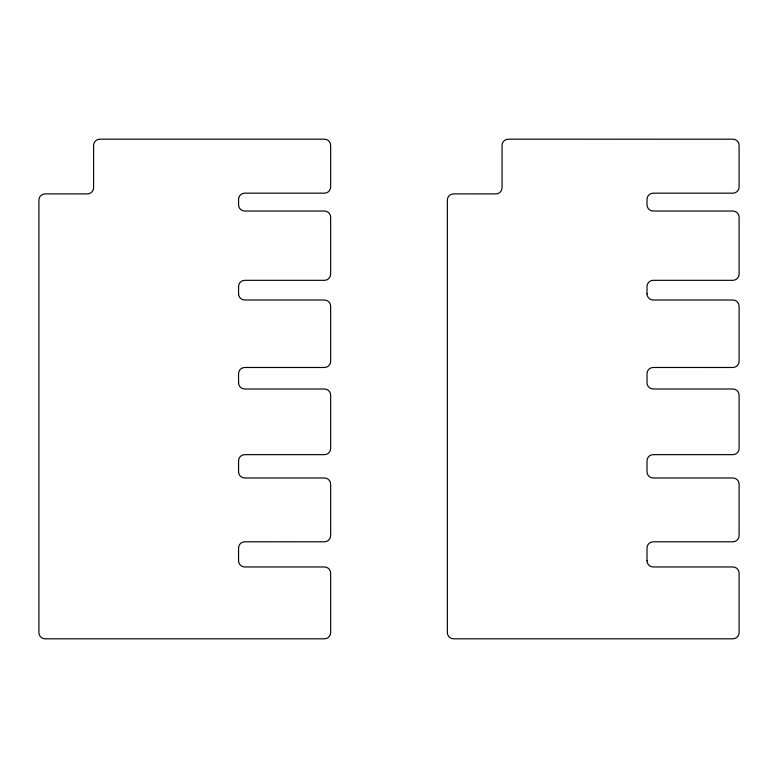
<?xml version="1.0" encoding="UTF-8"?>
<svg xmlns="http://www.w3.org/2000/svg" width="778" height="778" viewBox="0 0 778 778"><rect width="100%" height="100%" fill="white"/><g stroke="black" fill="none" stroke-linecap="round" stroke-linejoin="round"><path stroke-width="1.17" d="M647.014 293.812L647.014 286.518A6.205 6.205 0 0 1 653.219 280.323L732.895 280.323A6.205 6.205 0 0 0 739.1 274.128L739.1 217.227A6.205 6.205 0 0 0 732.895 211.032L653.219 211.032A6.205 6.205 0 0 1 647.014 204.838L647.014 199.363A6.205 6.205 0 0 1 653.219 193.168L732.895 193.168A6.205 6.205 0 0 0 739.1 186.963L739.1 145.389A6.205 6.195 0 0 0 732.895 139.194L508.248 139.184A6.205 6.195 0 0 0 502.053 145.389L502.053 187.692A6.205 6.205 0 0 1 495.858 193.897L453.555 193.887A6.205 6.205 0 0 0 447.35 200.092L447.35 632.611A6.205 6.205 0 0 0 453.545 638.816L732.895 638.816A6.205 6.205 0 0 0 739.1 632.611L739.1 573.172A6.205 6.205 0 0 0 732.895 566.967L653.219 566.967A6.205 6.205 0 0 1 647.014 560.763M647.014 560.763L647.014 548.004A6.205 6.205 0 0 1 653.219 541.799L732.895 541.799A6.205 6.205 0 0 0 739.1 535.604L739.1 484.188A6.205 6.205 0 0 0 732.895 477.984L653.219 477.984A6.205 6.205 0 0 1 647.014 471.779L647.014 460.848A6.205 6.205 0 0 1 653.219 454.644L732.895 454.644A6.205 6.205 0 0 0 739.1 448.439L739.1 395.205A6.205 6.205 0 0 0 732.895 389L653.219 389A6.205 6.205 0 0 1 647.014 382.795L647.014 373.683A6.205 6.205 0 0 1 653.219 367.479L732.895 367.488A6.205 6.205 0 0 0 739.1 361.284L739.1 306.221A6.205 6.205 0 0 0 732.895 300.016L653.219 300.016A6.205 6.205 0 0 1 647.014 293.812M238.564 199.363L238.564 204.838M238.564 286.518L238.564 293.812M238.564 373.683L238.564 382.795M238.564 460.839L238.564 471.779M238.564 548.004L238.564 560.763M238.564 560.763A6.205 6.205 0 0 0 244.769 566.967L324.445 566.967A6.205 6.205 0 0 1 330.65 573.172L330.65 632.611A6.205 6.205 0 0 1 324.445 638.816L45.105 638.816A6.205 6.205 0 0 1 38.9 632.611L38.9 200.092A6.205 6.205 0 0 1 45.105 193.887L87.408 193.887A6.205 6.205 0 0 0 93.603 187.692L93.603 145.389A6.205 6.205 0 0 1 99.808 139.184L324.455 139.184A6.205 6.195 0 0 1 330.65 145.389L330.65 186.963A6.205 6.205 0 0 1 324.455 193.168L244.769 193.168A6.205 6.205 0 0 0 238.564 199.363M238.564 548.004A6.205 6.205 0 0 1 244.769 541.809L324.445 541.799A6.205 6.205 0 0 0 330.65 535.604L330.65 484.188A6.205 6.205 0 0 0 324.445 477.984L244.769 477.984A6.205 6.205 0 0 1 238.564 471.779M238.564 460.839A6.205 6.205 0 0 1 244.769 454.644L324.455 454.644A6.205 6.205 0 0 0 330.65 448.439L330.65 395.205A6.205 6.205 0 0 0 324.455 389L244.769 389A6.205 6.205 0 0 1 238.564 382.795M238.564 373.683A6.205 6.205 0 0 1 244.769 367.488L324.455 367.488A6.205 6.205 0 0 0 330.65 361.284L330.65 306.211A6.205 6.205 0 0 0 324.455 300.016L244.769 300.016A6.205 6.205 0 0 1 238.564 293.812M238.564 286.518A6.205 6.205 0 0 1 244.769 280.323L324.455 280.323A6.205 6.205 0 0 0 330.65 274.128L330.65 217.227A6.205 6.205 0 0 0 324.455 211.032L244.769 211.032A6.205 6.205 0 0 1 238.564 204.838"/></g></svg>
